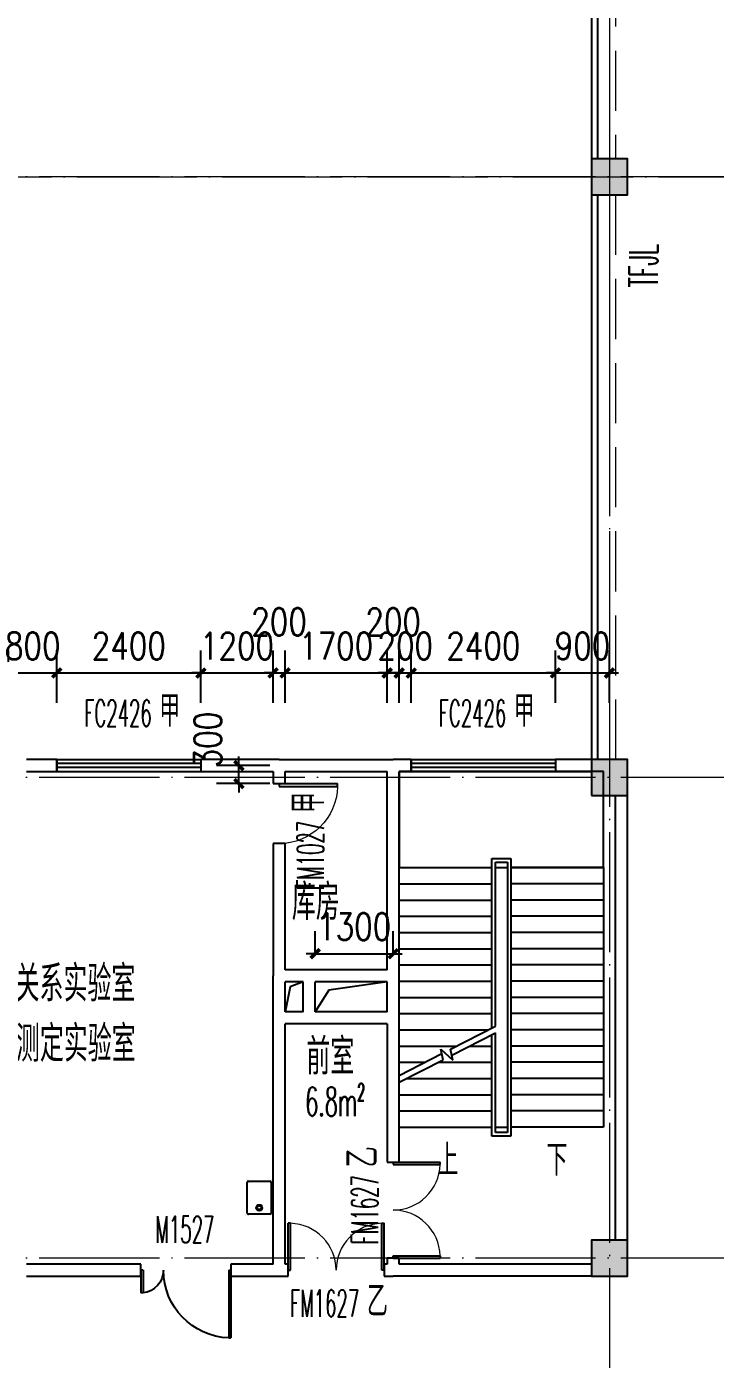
# Model space of a CAD drawing. Extents: x 1417642 to 3570900, y 124798 to 1191112.
# Drawn here: x 1565279 to 1576740, y 572086 to 594271 of the extents above; entities that cross this region are included whole.
import ezdxf

# ---------------------------------------------------------------- set-up
doc = ezdxf.new("R2010")
doc.units = 0
doc.header["$LTSCALE"] = 1000
doc.header["$MEASUREMENT"] = 0
doc.linetypes.add('DASH', pattern=[0.35, 0.25, -0.1])
doc.linetypes.add('DOTE', pattern=[2.42, 2, -0.2, 0.02, -0.2])
doc.layers.get('0').update_dxf_attribs({"linetype": 'CONTINUOUS'})
doc.layers.get('Defpoints').update_dxf_attribs({"linetype": 'CONTINUOUS'})
for name, color, linetype in [('COLUMN', 9, 'CONTINUOUS'), ('DIM_SYMB', 3, 'CONTINUOUS'), ('DOTE', 1, 'DOTE'), ('LATRINE', 6, 'CONTINUOUS'), ('PUB_DIM', 3, 'CONTINUOUS'), ('PUB_HATCH', 8, 'CONTINUOUS'), ('PUB_TEXT', 40, 'CONTINUOUS'), ('STAIR', 2, 'CONTINUOUS'), ('tiaozheng', 20, 'CONTINUOUS'), ('WALL', 4, 'CONTINUOUS'), ('WINDOW', 2, 'CONTINUOUS'), ('WINDOW_TEXT', 7, 'CONTINUOUS'), ('填充', 252, 'CONTINUOUS'), ('水点', 3, 'CONTINUOUS')]:
    doc.layers.add(name, color=color, linetype=linetype)
doc.styles.add('_TCH_DIM', font='ROMANS', dxfattribs={"width": 0.7, "bigfont": 'Z'})
doc.styles.add('_TCH_WINDOW', font='ROMANS.shx', dxfattribs={"width": 0.7, "height": 400, "bigfont": 'Z.shx'})
doc.styles.add('DIM_FONT', font='SIMPLEX.shx', dxfattribs={"width": 0.8})
doc.styles.get("Standard").update_dxf_attribs({"font": 'GBENOR', "bigfont": 'GBCBIG'})
doc.styles.add('Z', font='ROMANS', dxfattribs={"width": 0.7, "bigfont": 'Z'})
doc.dimstyles.new('DIMN150', dxfattribs={"dimscale": 1.5, "dimtxt": 300, "dimasz": 100, "dimexe": 250, "dimexo": 300, "dimgap": 150, "dimtad": 1, "dimdec": 0, "dimzin": 0, "dimdsep": 46, "dimtxsty": 'DIM_FONT', "dimblk": 'ARCHTICK', "dimcen": 0.09, "dimdle": 1.5, "dimclrt": 7, "dimazin": 2, "dimtfac": 1, "dimtdec": 0, "dimtix": 1, "dimtmove": 2, "dimatfit": 3, "dimldrblk": 'ARCHTICK', "dimfxl": 1, "dimtolj": 1, "dimtzin": 0, "dimarcsym": 0})

# ---------------------------------------------------------------- blocks, each defined once
blk = doc.blocks.new('M_E3')
for p, q in [((-275, -410), (-275, -50)), ((-255, -30), (255, -30)), ((275, -50), (275, -410)), ((255, -430), (-255, -430))]:
    blk.add_line(p, q)
at = {"const_width": 1.5}
for points in [[(-275, 0, 0.414214), (-305, -30, 0.414214)], [(305, -30, 0.414214), (275, 0, 0.414214)], [(-305, -430, 0.414214), (-275, -460, 0.414214)], [(275, -460, 0.414214), (305, -430, 0.414214)]]:
    blk.add_lwpolyline(points, format="xyb", dxfattribs=at)
for points in [[(-275, 0), (275, 0)], [(-305, -430), (-305, -30)], [(305, -30), (305, -430)], [(275, -460), (-275, -460)]]:
    blk.add_lwpolyline(points, dxfattribs=at)
for radius in [50, 32.5]:
    blk.add_circle((165, -230), radius)
for centre, start, end in [((-255, -50), 90, 180), ((255, -50), 0, 90), ((-255, -410), 180, 270), ((255, -410), 270, 0)]:
    blk.add_arc(centre, 20, start, end)
at = {"width": 0.8, "flags": 9}
for tag in ['XSIZE', 'YSIZE']:
    blk.add_attdef(tag, (0, 0), '', height=0.5, dxfattribs=at)
blk = doc.blocks.new('_ArchTick')
at = {"color": 0, "linetype": 'ByBlock', "const_width": 0.4}
blk.add_lwpolyline([(-0.5, -0.5), (0.5, 0.5)], dxfattribs=at)
blk = doc.blocks.new('*D2761')
at = {"layer": 'Defpoints', "color": 0}
for p in [(1568811, 581971), (1569776, 581971), (1569776, 581671)]:
    blk.add_point(p, dxfattribs=at)
at = {"layer": 'PUB_DIM', "color": 0, "lineweight": -2}
for p, q in [((1569326, 581971), (1568436, 581971)), ((1568811, 581971), (1568811, 582121)), ((1568811, 581671), (1568811, 581971)), ((1569326, 581671), (1568436, 581671)), ((1568811, 581671), (1568811, 581521))]:
    blk.add_line(p, q, dxfattribs=at)
at = {"layer": 'PUB_DIM', "color": 0, "lineweight": -2, "xscale": 150, "yscale": 150, "zscale": 150}
for p, rotation in [((1568811, 581971), 270), ((1568811, 581671), 90)]:
    blk.add_blockref('_ArchTick', p, dxfattribs=dict(at, rotation=rotation))
at = {"layer": 'PUB_DIM', "color": 7, "insert": (1568294, 582404), "char_height": 450, "attachment_point": 5, "rotation": 90, "style": 'DIM_FONT'}
blk.add_mtext('\\A1;300', dxfattribs=at)
blk = doc.blocks.new('*D3062')
at = {"layer": 'Defpoints', "color": 0}
for p in [(1571379, 578839), (1570079, 578371), (1571379, 578371)]:
    blk.add_point(p, dxfattribs=at)
at = {"layer": 'PUB_DIM', "color": 0, "lineweight": -2}
for p, q in [((1570079, 578821), (1570079, 579214)), ((1571379, 578821), (1571379, 579214)), ((1570079, 578839), (1569929, 578839)), ((1570079, 578839), (1571379, 578839)), ((1571379, 578839), (1571529, 578839))]:
    blk.add_line(p, q, dxfattribs=at)
at = {"layer": 'PUB_DIM', "color": 0, "lineweight": -2, "xscale": 150, "yscale": 150, "zscale": 150}
blk.add_blockref('_ArchTick', (1570079, 578839), dxfattribs=at)
at = {"layer": 'PUB_DIM', "color": 0, "lineweight": -2, "xscale": 150, "yscale": 150, "zscale": 150, "rotation": 180}
blk.add_blockref('_ArchTick', (1571379, 578839), dxfattribs=at)
at = {"layer": 'PUB_DIM', "color": 7, "insert": (1570729, 579289), "char_height": 450, "attachment_point": 5, "style": 'DIM_FONT'}
blk.add_mtext('\\A1;1300', dxfattribs=at)
blk = doc.blocks.new('*D3086')
at = {"layer": 'Defpoints', "color": 0}
for p in [(1565779, 583512), (1564979, 582566), (1565779, 582566)]:
    blk.add_point(p, dxfattribs=at)
at = {"layer": 'PUB_DIM', "color": 0, "lineweight": -2}
for p, q in [((1564979, 583016), (1564979, 583887)), ((1565779, 583016), (1565779, 583887)), ((1564979, 583512), (1564829, 583512)), ((1564979, 583512), (1565779, 583512)), ((1565779, 583512), (1565929, 583512))]:
    blk.add_line(p, q, dxfattribs=at)
at = {"layer": 'PUB_DIM', "color": 0, "lineweight": -2, "xscale": 150, "yscale": 150, "zscale": 150}
blk.add_blockref('_ArchTick', (1564979, 583512), dxfattribs=at)
at = {"layer": 'PUB_DIM', "color": 0, "lineweight": -2, "xscale": 150, "yscale": 150, "zscale": 150, "rotation": 180}
blk.add_blockref('_ArchTick', (1565779, 583512), dxfattribs=at)
at = {"layer": 'PUB_DIM', "color": 7, "insert": (1565379, 583962), "char_height": 450, "attachment_point": 5, "style": 'DIM_FONT'}
blk.add_mtext('\\A1;800', dxfattribs=at)
blk = doc.blocks.new('*D3087')
at = {"layer": 'Defpoints', "color": 0}
for p in [(1568179, 583512), (1565779, 582566), (1568179, 582566)]:
    blk.add_point(p, dxfattribs=at)
at = {"layer": 'PUB_DIM', "color": 0, "lineweight": -2}
for p, q in [((1565779, 583016), (1565779, 583887)), ((1568179, 583016), (1568179, 583887)), ((1565776, 583512), (1568181, 583512))]:
    blk.add_line(p, q, dxfattribs=at)
at = {"layer": 'PUB_DIM', "color": 0, "lineweight": -2, "xscale": 150, "yscale": 150, "zscale": 150, "rotation": 180}
blk.add_blockref('_ArchTick', (1565779, 583512), dxfattribs=at)
at = {"layer": 'PUB_DIM', "color": 0, "lineweight": -2, "xscale": 150, "yscale": 150, "zscale": 150}
blk.add_blockref('_ArchTick', (1568179, 583512), dxfattribs=at)
at = {"layer": 'PUB_DIM', "color": 7, "insert": (1566979, 583962), "char_height": 450, "attachment_point": 5, "style": 'DIM_FONT'}
blk.add_mtext('\\A1;2400', dxfattribs=at)
blk = doc.blocks.new('*D3088')
at = {"layer": 'Defpoints', "color": 0}
for p in [(1569379, 583512), (1568179, 582566), (1569379, 582566)]:
    blk.add_point(p, dxfattribs=at)
at = {"layer": 'PUB_DIM', "color": 0, "lineweight": -2}
for p, q in [((1568179, 583016), (1568179, 583887)), ((1569379, 583016), (1569379, 583887)), ((1568179, 583512), (1568029, 583512)), ((1568179, 583512), (1569379, 583512)), ((1569379, 583512), (1569529, 583512))]:
    blk.add_line(p, q, dxfattribs=at)
at = {"layer": 'PUB_DIM', "color": 0, "lineweight": -2, "xscale": 150, "yscale": 150, "zscale": 150}
blk.add_blockref('_ArchTick', (1568179, 583512), dxfattribs=at)
at = {"layer": 'PUB_DIM', "color": 0, "lineweight": -2, "xscale": 150, "yscale": 150, "zscale": 150, "rotation": 180}
blk.add_blockref('_ArchTick', (1569379, 583512), dxfattribs=at)
at = {"layer": 'PUB_DIM', "color": 7, "insert": (1568779, 583962), "char_height": 450, "attachment_point": 5, "style": 'DIM_FONT'}
blk.add_mtext('\\A1;1200', dxfattribs=at)
blk = doc.blocks.new('*D3089')
at = {"layer": 'Defpoints', "color": 0}
for p in [(1569579, 583512), (1569379, 582566), (1569579, 582566)]:
    blk.add_point(p, dxfattribs=at)
at = {"layer": 'PUB_DIM', "color": 0, "lineweight": -2}
for p, q in [((1569379, 583016), (1569379, 583887)), ((1569579, 583016), (1569579, 583887)), ((1569379, 583512), (1569229, 583512)), ((1569379, 583512), (1569579, 583512)), ((1569579, 583512), (1569729, 583512))]:
    blk.add_line(p, q, dxfattribs=at)
at = {"layer": 'PUB_DIM', "color": 0, "lineweight": -2, "xscale": 150, "yscale": 150, "zscale": 150}
blk.add_blockref('_ArchTick', (1569379, 583512), dxfattribs=at)
at = {"layer": 'PUB_DIM', "color": 0, "lineweight": -2, "xscale": 150, "yscale": 150, "zscale": 150, "rotation": 180}
blk.add_blockref('_ArchTick', (1569579, 583512), dxfattribs=at)
at = {"layer": 'PUB_DIM', "color": 7, "insert": (1569479, 584363), "char_height": 450, "attachment_point": 5, "style": 'DIM_FONT'}
blk.add_mtext('\\A1;200', dxfattribs=at)
blk = doc.blocks.new('*D3090')
at = {"layer": 'Defpoints', "color": 0}
for p in [(1571279, 583512), (1569579, 582566), (1571279, 582566)]:
    blk.add_point(p, dxfattribs=at)
at = {"layer": 'PUB_DIM', "color": 0, "lineweight": -2}
for p, q in [((1569579, 583016), (1569579, 583887)), ((1571279, 583016), (1571279, 583887)), ((1569576, 583512), (1571281, 583512))]:
    blk.add_line(p, q, dxfattribs=at)
at = {"layer": 'PUB_DIM', "color": 0, "lineweight": -2, "xscale": 150, "yscale": 150, "zscale": 150, "rotation": 180}
blk.add_blockref('_ArchTick', (1569579, 583512), dxfattribs=at)
at = {"layer": 'PUB_DIM', "color": 0, "lineweight": -2, "xscale": 150, "yscale": 150, "zscale": 150}
blk.add_blockref('_ArchTick', (1571279, 583512), dxfattribs=at)
at = {"layer": 'PUB_DIM', "color": 7, "insert": (1570429, 583962), "char_height": 450, "attachment_point": 5, "style": 'DIM_FONT'}
blk.add_mtext('\\A1;1700', dxfattribs=at)
blk = doc.blocks.new('*D3091')
at = {"layer": 'Defpoints', "color": 0}
for p in [(1571479, 583512), (1571279, 582566), (1571479, 582566)]:
    blk.add_point(p, dxfattribs=at)
at = {"layer": 'PUB_DIM', "color": 0, "lineweight": -2}
for p, q in [((1571279, 583016), (1571279, 583887)), ((1571479, 583016), (1571479, 583887)), ((1571279, 583512), (1571129, 583512)), ((1571279, 583512), (1571479, 583512)), ((1571479, 583512), (1571629, 583512))]:
    blk.add_line(p, q, dxfattribs=at)
at = {"layer": 'PUB_DIM', "color": 0, "lineweight": -2, "xscale": 150, "yscale": 150, "zscale": 150}
blk.add_blockref('_ArchTick', (1571279, 583512), dxfattribs=at)
at = {"layer": 'PUB_DIM', "color": 0, "lineweight": -2, "xscale": 150, "yscale": 150, "zscale": 150, "rotation": 180}
blk.add_blockref('_ArchTick', (1571479, 583512), dxfattribs=at)
at = {"layer": 'PUB_DIM', "color": 7, "insert": (1571379, 584363), "char_height": 450, "attachment_point": 5, "style": 'DIM_FONT'}
blk.add_mtext('\\A1;200', dxfattribs=at)
blk = doc.blocks.new('*D3092')
at = {"layer": 'Defpoints', "color": 0}
for p in [(1571679, 583512), (1571479, 582566), (1571679, 582566)]:
    blk.add_point(p, dxfattribs=at)
at = {"layer": 'PUB_DIM', "color": 0, "lineweight": -2}
for p, q in [((1571479, 583016), (1571479, 583887)), ((1571679, 583016), (1571679, 583887)), ((1571479, 583512), (1571329, 583512)), ((1571479, 583512), (1571679, 583512)), ((1571679, 583512), (1571829, 583512))]:
    blk.add_line(p, q, dxfattribs=at)
at = {"layer": 'PUB_DIM', "color": 0, "lineweight": -2, "xscale": 150, "yscale": 150, "zscale": 150}
blk.add_blockref('_ArchTick', (1571479, 583512), dxfattribs=at)
at = {"layer": 'PUB_DIM', "color": 0, "lineweight": -2, "xscale": 150, "yscale": 150, "zscale": 150, "rotation": 180}
blk.add_blockref('_ArchTick', (1571679, 583512), dxfattribs=at)
at = {"layer": 'PUB_DIM', "color": 7, "insert": (1571579, 583962), "char_height": 450, "attachment_point": 5, "style": 'DIM_FONT'}
blk.add_mtext('\\A1;200', dxfattribs=at)
blk = doc.blocks.new('*D3093')
at = {"layer": 'Defpoints', "color": 0}
for p in [(1574079, 583512), (1571679, 582566), (1574079, 582566)]:
    blk.add_point(p, dxfattribs=at)
at = {"layer": 'PUB_DIM', "color": 0, "lineweight": -2}
for p, q in [((1571679, 583016), (1571679, 583887)), ((1574079, 583016), (1574079, 583887)), ((1571676, 583512), (1574081, 583512))]:
    blk.add_line(p, q, dxfattribs=at)
at = {"layer": 'PUB_DIM', "color": 0, "lineweight": -2, "xscale": 150, "yscale": 150, "zscale": 150, "rotation": 180}
blk.add_blockref('_ArchTick', (1571679, 583512), dxfattribs=at)
at = {"layer": 'PUB_DIM', "color": 0, "lineweight": -2, "xscale": 150, "yscale": 150, "zscale": 150}
blk.add_blockref('_ArchTick', (1574079, 583512), dxfattribs=at)
at = {"layer": 'PUB_DIM', "color": 7, "insert": (1572879, 583962), "char_height": 450, "attachment_point": 5, "style": 'DIM_FONT'}
blk.add_mtext('\\A1;2400', dxfattribs=at)
blk = doc.blocks.new('*D3094')
at = {"layer": 'Defpoints', "color": 0}
for p in [(1574979, 583512), (1574079, 582566), (1574979, 582566)]:
    blk.add_point(p, dxfattribs=at)
at = {"layer": 'PUB_DIM', "color": 0, "lineweight": -2}
for p, q in [((1574079, 583016), (1574079, 583887)), ((1574979, 583016), (1574979, 583887)), ((1574079, 583512), (1573929, 583512)), ((1574079, 583512), (1574979, 583512)), ((1574979, 583512), (1575129, 583512))]:
    blk.add_line(p, q, dxfattribs=at)
at = {"layer": 'PUB_DIM', "color": 0, "lineweight": -2, "xscale": 150, "yscale": 150, "zscale": 150}
blk.add_blockref('_ArchTick', (1574079, 583512), dxfattribs=at)
at = {"layer": 'PUB_DIM', "color": 0, "lineweight": -2, "xscale": 150, "yscale": 150, "zscale": 150, "rotation": 180}
blk.add_blockref('_ArchTick', (1574979, 583512), dxfattribs=at)
at = {"layer": 'PUB_DIM', "color": 7, "insert": (1574529, 583962), "char_height": 450, "attachment_point": 5, "style": 'DIM_FONT'}
blk.add_mtext('\\A1;900', dxfattribs=at)
blk = doc.blocks.new('_FZH')
blk.add_lwpolyline([(-0.5, -0.5), (0.5, -0.5), (0.5, 0.5), (-0.5, 0.5)], close=True)
at = {"layer": 'PUB_HATCH'}
blk.add_solid([(-0.5, -0.5), (0.5, -0.5), (-0.5, 0.5), (0.5, 0.5)], dxfattribs=at)
blk = doc.blocks.new('$DorLib2D$00000225')
at = {"color": 0}
for p, q in [((0.475, -0.001), (0.475, 0.752)), ((0.475, 0.752), (0.5, 0.752)), ((0.5, -0.001), (0.5, 0.752)), ((-0.5, 0), (-0.5, 0.252)), ((-0.475, 0.252), (-0.5, 0.252)), ((-0.475, 0), (-0.475, 0.252)), ((-0.475, 0), (-0.5, 0)), ((0.475, -0.001), (0.5, -0.001))]:
    blk.add_line(p, q, dxfattribs=at)
for centre, radius, start, end in [((0.505, -0.002), 0.755, 92.2493, 179.7238), ((-0.501, 0.003), 0.251, 359.7899, 84.0974)]:
    blk.add_arc(centre, radius, start, end, dxfattribs=at)
blk = doc.blocks.new('$DorLib2D$00000002')
for p, q in [((-0.5, 0), (-0.5, 0.4875)), ((-0.475, 0.4875), (-0.5, 0.4875)), ((-0.475, 0), (-0.475, 0.4875)), ((0.475, 0), (0.475, 0.4875)), ((0.475, 0.4875), (0.5, 0.4875)), ((0.5, 0), (0.5, 0.4875)), ((-0.5, 0), (-0.475, 0)), ((0.5, 0), (0.475, 0))]:
    blk.add_line(p, q)
at = {"lineweight": 13}
for centre, start, end in [((-0.4875, 0), 0, 88.53072), ((0.4875, 0), 91.46928, 180)]:
    blk.add_arc(centre, 0.4875, start, end, dxfattribs=at)
blk = doc.blocks.new('$TCHSYS$WIN2D')
for p, q in [((-0.5, 0.5), (0.5, 0.5)), ((-0.5, 0.5), (-0.5, -0.5)), ((0.5, 0.5), (0.5, -0.5)), ((0.5, 0.1667), (-0.5, 0.1667)), ((0.5, -0.1667), (-0.5, -0.1667)), ((-0.5, -0.5), (0.5, -0.5))]:
    blk.add_line(p, q)
blk = doc.blocks.new('$DorLib2D$00000001')
for p, q in [((0.45, 0.975), (0.5, 0.975)), ((0.45, 0), (0.45, 0.975)), ((0.5, 0), (0.5, 0.975)), ((0.5, 0), (0.45, 0))]:
    blk.add_line(p, q)
at = {"lineweight": 13}
blk.add_arc((0.475, 0), 0.975, 91.4693, 180, dxfattribs=at)

msp = doc.modelspace()

# ---------------------------------------------------------------- linework, layer by layer
at = {"layer": 'DIM_SYMB'}
for points in [[(1574078.7, 575816, 0, 0, 0), (1574078.7, 581071, 0, 0, 0), (1572278.7, 581071, 0, 0, 0), (1572278.7, 577751, 120, 0, 0), (1572278.7, 577301, 0, 0, 0)], [(1572278.7, 575816, 0, 0, 0), (1572278.7, 576581, 120, 0, 0), (1572278.7, 577031, 0, 0, 0)]]:
    msp.add_lwpolyline(points, format="xyseb", dxfattribs=at)
at = {"layer": 'DOTE', "lineweight": 0, "elevation": 0}
for points in [[(1574978.7, 626844.4), (1574978.7, 515570.4)], [(1596527.1, 591770.9), (1501578.7, 591770.9)], [(1527391.3, 591770.9), (1595678.8, 591770.9)], [(1596527.1, 581770.9), (1501378.7, 581770.9)], [(1596527.1, 573770.9), (1501378.7, 573770.9)]]:
    msp.add_lwpolyline(points, dxfattribs=at)
at = {"layer": 'LATRINE', "linetype": 'DASH', "lineweight": 0, "ltscale": 4}
for p, q in [((1574978.7, 599470.9, 0), (1574978.7, 592070.9, 0)), ((1575078.7, 599470.9, 0), (1575078.7, 592070.9, 0)), ((1574978.7, 591470.9, 0), (1574978.7, 582071, 0)), ((1575078.7, 591470.9, 0), (1575078.7, 582071, 0))]:
    msp.add_line(p, q, dxfattribs=at)
at = {"layer": 'STAIR'}
for p, q in [((1574678.7, 599470.9, 0), (1574678.7, 582071, 0)), ((1574778.7, 599470.9, 0), (1574778.7, 592070.9, 0)), ((1574778.7, 591470.9, 0), (1574778.7, 582071, 0)), ((1574878.7, 581871), (1571478.7, 581871)), ((1571478.7, 581871), (1571478.7, 580271)), ((1574878.7, 580271), (1574878.7, 581871)), ((1573018.7, 577600.6), (1573018.7, 580421)), ((1573018.7, 580421), (1573338.7, 580421)), ((1573078.7, 577631.3), (1573078.7, 580361)), ((1573078.7, 580361), (1573278.7, 580361)), ((1573278.7, 580361), (1573278.7, 575861)), ((1573338.7, 580421), (1573338.7, 575801)), ((1571478.7, 576813), (1571478.7, 580271)), ((1571478.7, 580271), (1573018.7, 580271)), ((1571478.7, 580271), (1573018.7, 580271)), ((1573078.7, 577631.3), (1573078.7, 580271)), ((1573078.7, 580271), (1573278.7, 580271)), ((1573278.7, 580271), (1573278.7, 575951)), ((1574878.7, 580271), (1573338.7, 580271)), ((1573338.7, 580271), (1574878.7, 580271)), ((1574878.7, 580271), (1574878.7, 575951)), ((1571478.7, 580001), (1573018.7, 580001)), ((1574878.7, 580001), (1573338.7, 580001)), ((1571478.7, 579731), (1573018.7, 579731)), ((1574878.7, 579731), (1573338.7, 579731)), ((1571478.7, 579461), (1573018.7, 579461)), ((1574878.7, 579461), (1573338.7, 579461)), ((1571478.7, 579191), (1573018.7, 579191)), ((1574878.7, 579191), (1573338.7, 579191)), ((1571478.7, 578921), (1573018.7, 578921)), ((1574878.7, 578921), (1573338.7, 578921)), ((1571478.7, 578651), (1573018.7, 578651)), ((1574878.7, 578651), (1573338.7, 578651)), ((1571478.7, 578381), (1573018.7, 578381)), ((1574878.7, 578381), (1573338.7, 578381)), ((1571478.7, 578111), (1573018.7, 578111)), ((1574878.7, 578111), (1573338.7, 578111)), ((1571478.7, 577841), (1573018.7, 577841)), ((1574878.7, 577841), (1573338.7, 577841)), ((1571478.7, 577571), (1572960.8, 577571)), ((1572330, 577248.4), (1573078.7, 577631.3)), ((1572351.7, 577147.2), (1573078.7, 577518.9)), ((1573018.7, 575801), (1573018.7, 577488.3)), ((1573078.7, 575951), (1573078.7, 577518.9)), ((1573078.7, 575861), (1573078.7, 577518.9)), ((1574878.7, 577571), (1573338.7, 577571)), ((1571478.7, 577301), (1572432.8, 577301)), ((1572209.5, 577074.4), (1572172.2, 577248.9)), ((1572172.2, 577248.9), (1572369.1, 577065.8)), ((1572369.1, 577065.8), (1572330, 577248.4)), ((1572652.4, 577301), (1573018.7, 577301)), ((1574878.7, 577301), (1573338.7, 577301)), ((1571478.7, 576813), (1572187.8, 577175.7)), ((1571478.7, 576700.7), (1572209.5, 577074.4)), ((1571478.7, 577031), (1571904.9, 577031)), ((1572124.5, 577031), (1573018.7, 577031)), ((1574878.7, 577031), (1573338.7, 577031)), ((1571478.7, 575951), (1571478.7, 576700.7)), ((1571596.6, 576761), (1573018.7, 576761)), ((1574878.7, 576761), (1573338.7, 576761)), ((1571478.7, 576491), (1573018.7, 576491)), ((1574878.7, 576491), (1573338.7, 576491)), ((1571478.7, 576221), (1573018.7, 576221)), ((1574878.7, 576221), (1573338.7, 576221)), ((1571478.7, 575951), (1573018.7, 575951)), ((1573078.7, 575951), (1573278.7, 575951)), ((1574878.7, 575951), (1573338.7, 575951)), ((1573338.7, 575801), (1573018.7, 575801)), ((1573278.7, 575861), (1573078.7, 575861))]:
    msp.add_line(p, q, dxfattribs=at)
at = {"layer": 'tiaozheng', "color": 2}
for p, q in [((1569878.7, 578371, 0), (1569662.3, 578289.5, 0)), ((1571278.7, 578371, 0), (1570306.1, 578234.3, 0)), ((1569662.3, 578289.5, 0), (1569578.7, 577871, 0)), ((1570306.1, 578234.3, 0), (1570078.7, 577871, 0))]:
    msp.add_line(p, q, dxfattribs=at)
at = {"layer": 'WALL'}
for p, q in [((1565778.7, 582071), (1565278.7, 582071)), ((1565778.7, 581871), (1565778.7, 582071)), ((1569478.7, 582071), (1568178.7, 582071)), ((1568178.7, 582071), (1568178.7, 581871)), ((1569478.7, 582071), (1571378.7, 582071)), ((1571678.7, 582071), (1571378.7, 582071)), ((1571678.7, 581871), (1571678.7, 582071)), ((1574678.7, 582071), (1574078.7, 582071)), ((1574078.7, 582071), (1574078.7, 581871)), ((1565278.7, 581871), (1565778.7, 581871)), ((1568178.7, 581871), (1569378.7, 581871)), ((1569378.7, 581871), (1569378.7, 581671)), ((1569578.7, 581871), (1571278.7, 581871)), ((1569578.7, 581671), (1569578.7, 581871)), ((1571278.7, 578571), (1571278.7, 581871)), ((1571478.7, 581871), (1571678.7, 581871)), ((1571478.7, 578471), (1571478.7, 581871)), ((1574078.7, 581871), (1574678.7, 581871)), ((1569378.7, 581671), (1569578.7, 581671)), ((1575078.7, 574071), (1575078.7, 581471)), ((1575278.7, 574071), (1575278.7, 581471)), ((1569578.7, 580671), (1569378.7, 580671)), ((1569378.7, 580671), (1569378.7, 578471)), ((1569578.7, 578571), (1569578.7, 580671)), ((1569378.7, 577771), (1569378.7, 578471)), ((1569978.7, 578571), (1569578.7, 578571)), ((1569578.7, 577871), (1569578.7, 578371)), ((1569878.7, 578371), (1569578.7, 578371)), ((1569878.7, 577871), (1569878.7, 578371)), ((1571278.7, 578571), (1569978.7, 578571)), ((1570078.7, 577871), (1570078.7, 578371)), ((1571278.7, 578371), (1570078.7, 578371)), ((1571278.7, 577871), (1571278.7, 578371)), ((1571478.7, 577771), (1571478.7, 578471)), ((1569378.7, 573671), (1569378.7, 577771)), ((1569878.7, 577871), (1569578.7, 577871)), ((1571278.7, 577871), (1570078.7, 577871)), ((1571478.7, 575371), (1571478.7, 577771)), ((1569578.7, 573671), (1569578.7, 577671)), ((1569978.7, 577671), (1569578.7, 577671)), ((1571278.7, 577671), (1569978.7, 577671)), ((1571278.7, 577671), (1571278.7, 575371)), ((1571278.7, 575371), (1571478.7, 575371)), ((1571478.7, 573771), (1571278.7, 573771)), ((1571278.7, 573771), (1571278.7, 573671)), ((1571478.7, 573671), (1571478.7, 573771)), ((1567178.7, 573671), (1565278.7, 573671)), ((1567178.7, 573471), (1567178.7, 573671)), ((1569378.7, 573671), (1568678.7, 573671)), ((1568678.7, 573671), (1568678.7, 573471)), ((1569628.7, 573671), (1569578.7, 573671)), ((1569628.7, 573471), (1569628.7, 573671)), ((1571278.7, 573671), (1571228.7, 573671)), ((1571228.7, 573671), (1571228.7, 573471)), ((1574678.7, 573671), (1571478.7, 573671)), ((1565278.7, 573471), (1567178.7, 573471)), ((1568678.7, 573471), (1569478.7, 573471)), ((1569478.7, 573471), (1569628.7, 573471)), ((1571228.7, 573471), (1571378.7, 573471)), ((1574678.7, 573471), (1571378.7, 573471))]:
    msp.add_line(p, q, dxfattribs=at)

# ---------------------------------------------------------------- block references
at = {"layer": 'COLUMN', "lineweight": 0, "xscale": 600, "yscale": 600, "zscale": 600}
for p in [(1574978.7, 591770.9, 0), (1574978.7, 581771, 0), (1574978.7, 573771, 0)]:
    msp.add_blockref('_FZH', p, dxfattribs=at)
at = {"layer": 'WINDOW', "color": 2, "xscale": 2400, "yscale": 200, "zscale": 2400}
for p in [(1566978.7, 581971), (1572878.7, 581971)]:
    msp.add_blockref('$TCHSYS$WIN2D', p, dxfattribs=at)
at = {"layer": 'WINDOW', "lineweight": 0}
for name, p, xscale, yscale, zscale, rotation in [('$DorLib2D$00000001', (1569478.7, 581171), 1000, -1000, 1000, 90), ('$DorLib2D$00000002', (1571378.7, 574571), -1600, -1600, -1600, 90), ('$DorLib2D$00000002', (1570428.7, 573571), -1600, -1600, -1600, 180)]:
    msp.add_blockref(name, p, dxfattribs=dict(at, xscale=xscale, yscale=yscale, zscale=zscale, rotation=rotation))
ref = msp.add_blockref('$DorLib2D$00000225', (1567928.7, 573571), dxfattribs=dict(at, xscale=-1500, yscale=1500, zscale=-1500, rotation=180))
ref.add_attrib('A', 'M1527', (1567419.4, 574023.9), dxfattribs={"layer": 'WINDOW_TEXT', "lineweight": 0, "height": 446.25, "style": '_TCH_WINDOW', "width": 0.494118})
at = {"layer": '水点', "rotation": 270}
msp.add_blockref('M_E3', (1569378.7, 574776, 0), dxfattribs=at)

# ---------------------------------------------------------------- texts
at = {"layer": 'PUB_TEXT', "style": 'Z', "width": 0.525}
msp.add_text('TFJL', height=480, rotation=90, dxfattribs=at).set_placement((1575783.8, 589930, 0))
at = {"layer": 'PUB_TEXT'}
for s, height, style, width, p in [('库房', 600, 'Z', 0.7, (1569692.2, 579397.7, 0)), ('前室', 600, 'Z', 0.7, (1569933.6, 576825.7)), ('6.8m%%178', 480, 'Z', 0.525, (1569916.6, 576136.8, 0)), ('上', 525, '_TCH_DIM', 0.7, (1572115.2, 575140.8, 0)), ('下', 525, '_TCH_DIM', 0.7, (1573929.6, 575140.8, 0))]:
    msp.add_text(s, height=height, dxfattribs=dict(at, style=style, width=width)).set_placement(p)
at = {"layer": 'WINDOW_TEXT', "color": 2, "style": '_TCH_WINDOW'}
for s, height, width, p in [('FC2426', 446.25, 0.494118, (1566235.3, 582618.5)), ('甲', 525, 0.7, (1567484.8, 582618.5)), ('FC2426', 446.25, 0.494118, (1572135.3, 582618.5)), ('甲', 525, 0.7, (1573384.8, 582618.5))]:
    msp.add_text(s, height=height, dxfattribs=dict(at, width=width)).set_placement(p)
at = {"layer": 'WINDOW_TEXT', "style": '_TCH_WINDOW'}
for s, height, width, p in [('甲', 525, 0.7, (1570226.6, 581180.5)), ('FM1027', 446.25, 0.494118, (1570226.6, 579899.5)), ('乙', 525, 0.7, (1571128.7, 575282.6)), ('FM1627', 446.25, 0.494118, (1571128.7, 574001.6))]:
    msp.add_text(s, height=height, rotation=90, dxfattribs=dict(at, width=width)).set_placement(p)
for s, height, width, p in [('乙', 525, 0.7, (1570940.4, 572796)), ('FM1627', 446.25, 0.494118, (1569659.4, 572796))]:
    msp.add_text(s, height=height, dxfattribs=dict(at, width=width)).set_placement(p)
at = {"layer": '填充', "insert": (1561571.3, 578639.6), "char_height": 600, "width": 6053.458, "attachment_point": 1, "style": '_TCH_WINDOW'}
msp.add_mtext('{\\C2;二氧化碳P-V-T关系实验室\\P饱和蒸汽P-T关系测定实验室}', dxfattribs=at)

# ---------------------------------------------------------------- dimensions: what is measured, and where the dimension line sits
at = {"layer": 'PUB_DIM'}
for base, p1, p2, angle, picture, middle in [((1569578.7, 583511.7), (1569378.7, 582566.2), (1569578.7, 582566.2), 0, '*D3089', (1569478.7, 584363)), ((1571478.7, 583511.7), (1571278.7, 582566.2), (1571478.7, 582566.2), 0, '*D3091', (1571378.7, 584363)), ((1568811.4, 581971), (1569776, 581671), (1569776, 581971), 90, '*D2761', (1568293.9, 582404.5))]:
    dim = msp.add_linear_dim(base=base, p1=p1, p2=p2, angle=angle, dimstyle='DIMN150', dxfattribs=at)
    dim.commit()
    dim.dimension.update_dxf_attribs({"geometry": picture, "text_midpoint": middle, "dimtype": 129})
for p1, p2, distance, picture, middle in [((1564978.7, 582566.2), (1565778.7, 582566.2), 945.5, '*D3086', (1565378.7, 583961.7)), ((1565778.7, 582566.2), (1568178.7, 582566.2), 945.5, '*D3087', (1566978.7, 583961.7)), ((1568178.7, 582566.2), (1569378.7, 582566.2), 945.5, '*D3088', (1568778.7, 583961.7)), ((1569578.7, 582566.2), (1571278.7, 582566.2), 945.5, '*D3090', (1570428.7, 583961.7)), ((1571478.7, 582566.2), (1571678.7, 582566.2), 945.5, '*D3092', (1571578.7, 583961.7)), ((1571678.7, 582566.2), (1574078.7, 582566.2), 945.5, '*D3093', (1572878.7, 583961.7)), ((1574078.7, 582566.2), (1574978.7, 582566.2), 945.5, '*D3094', (1574528.7, 583961.7)), ((1570078.7, 578371), (1571378.7, 578371), 468, '*D3062', (1570728.7, 579289))]:
    dim = msp.add_aligned_dim(p1=p1, p2=p2, distance=distance, dimstyle='DIMN150', dxfattribs=at)
    dim.commit()
    dim.dimension.update_dxf_attribs({"geometry": picture, "text_midpoint": middle})

doc.saveas('drawing.dxf')
